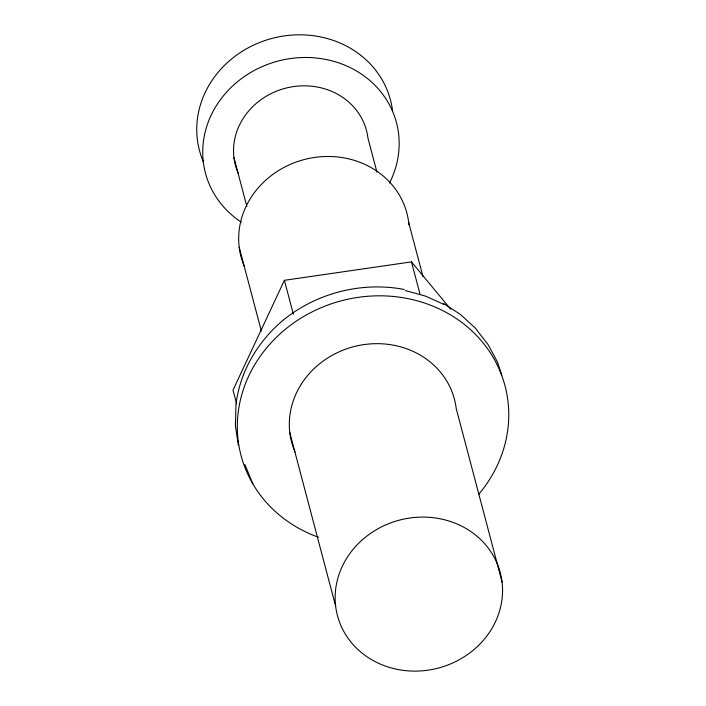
<?xml version="1.0" encoding="UTF-8"?>
<svg xmlns="http://www.w3.org/2000/svg" width="706" height="706" viewBox="0 0 706 706"><rect width="100%" height="100%" fill="white"/><g stroke="black" fill="none" stroke-linecap="round" stroke-linejoin="round"><path stroke-width="1.06" d="M450.728 309.263L411.483 261.882L284.403 280.308L233.015 390.136L236.651 403.911M404.194 289.451C362.76 281.562 318.547 292.408 285.383 318.432L284.88 318.83C258.537 340.071 239.916 370.977 235.954 404.812L235.425 425.789L238.319 445.054M405.368 290.554L425.48 296.114L444.25 304.542M443.633 303.501L460.541 314.558L475.226 327.999L488.111 344.66L497.377 361.878L501.772 375.08M244.876 464.495L252.898 483.954M408.712 222.628L423 276.708M502.054 582.035A84.191 76.486 -14.8 0 0 369.3 534.265A84.191 76.486 -14.8 0 0 385.202 666.014A84.191 76.486 -14.8 0 0 502.054 582.035L456.235 408.615A84.191 76.486 -14.8 0 0 353.071 346.84A84.191 76.486 -14.8 0 0 295.037 452.025M411.483 261.882L419.885 293.678M376.933 172.105L367.958 138.129A67.802 61.598 -14.8 0 0 284.871 88.382A67.802 61.598 -14.8 0 0 238.134 173.085M284.403 280.308L293.369 314.232M233.942 157.562L246.844 206.417M289.831 432.752L335.65 606.172M239.193 247.215L261.326 330.982M244.505 266.85A85.761 77.916 -14.8 0 1 304.754 159.406A85.761 77.916 -14.8 0 1 408.933 224.746M241.275 222.143A98.787 89.75 -14.8 0 1 219.028 101.62A98.787 89.75 -14.8 0 1 349.408 67.22A98.787 89.75 -14.8 0 1 389.491 183.048M203.443 161.948A98.787 89.75 -14.8 0 1 271.528 38.539A98.787 89.75 -14.8 0 1 392.58 111.01M318.477 537.266A136.505 124.009 -14.8 0 1 254.072 365.823A136.505 124.009 -14.8 0 1 448.645 313.799A136.505 124.009 -14.8 0 1 478.615 494.447"/></g></svg>
